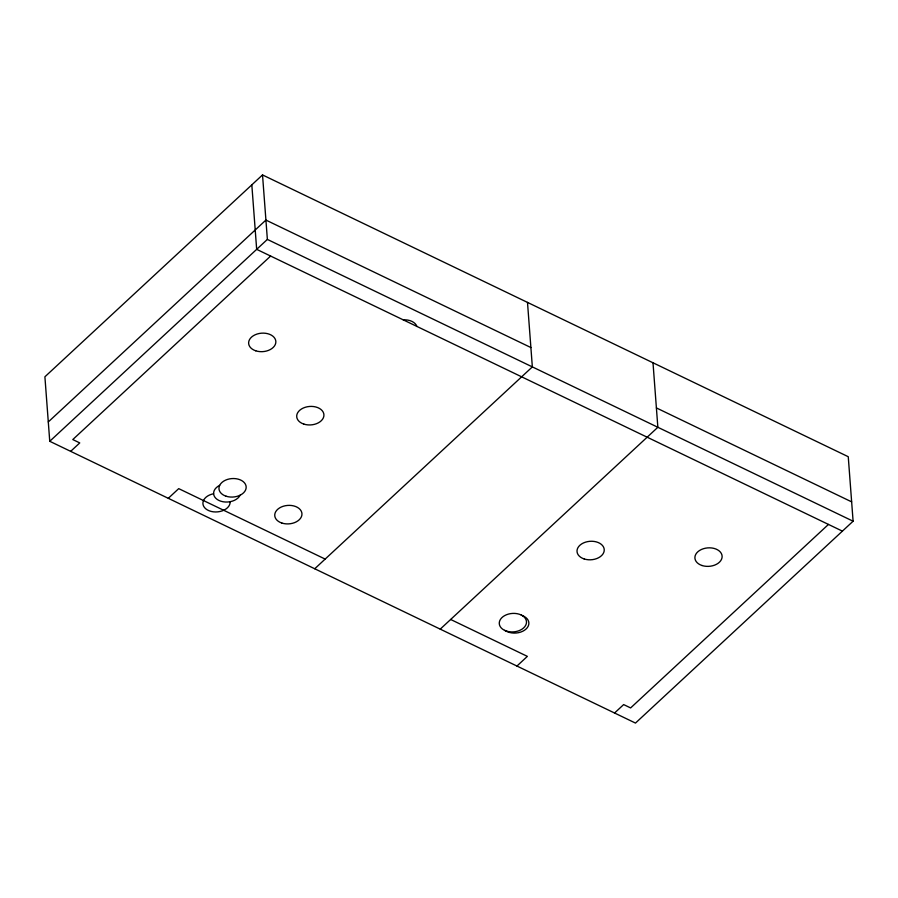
<?xml version="1.0" encoding="UTF-8"?>
<svg xmlns="http://www.w3.org/2000/svg" width="898" height="898" viewBox="0 0 898 898"><rect width="100%" height="100%" fill="white"/><g stroke="black" fill="none" stroke-linecap="round" stroke-linejoin="round"><path stroke-width="1.35" d="M262.519 174.93L44.9 376.79L49.749 441.288L635.481 723.07L853.1 521.21L848.251 456.712L262.519 174.93L267.368 239.418L49.749 441.288M48.29 421.937L265.909 220.077L530.886 347.548M270.624 256.053L72.783 439.56L79.754 442.916L70.673 451.346M168.285 498.311L178.713 488.635L325.155 559.084M314.727 568.76L532.346 366.9L527.496 302.401M440.233 629.139L657.852 427.28L653.003 362.792M516.945 666.047L527.362 656.371L450.661 619.474M614.558 713.012L623.65 704.582L630.62 707.927L828.461 524.421M522.715 615.747L523.545 616.118M505.35 630.688L504.586 630.351M656.404 407.928L851.641 501.859M267.368 239.418L853.1 521.21M842.403 531.133L256.671 249.341L251.822 184.842M521.166 614.973L521.962 615.388M506.977 631.496L506.259 631.126M403.236 319.845A13.638 9.249 -4.3 0 1 416.919 326.434M230.124 501.701A13.638 9.249 -4.3 0 1 217.922 511.849A13.638 9.249 -4.3 0 1 203.071 504.698A13.638 9.249 -4.3 0 1 213.612 493.754M240.125 495.213A13.638 9.249 -4.3 0 1 218.932 500.455A13.638 9.249 -4.3 0 1 219.662 485.369M522.31 615.601A13.638 9.249 -4.3 0 1 526.071 629.015A13.638 9.249 -4.3 0 1 505.832 630.879M702.034 565.516A13.638 9.249 -4.3 0 0 722.127 556.289A13.638 9.249 -4.3 0 0 701.383 549.497A13.638 9.249 -4.3 0 0 702.034 565.516M255.762 350.815A13.638 9.249 -4.3 0 0 275.854 341.599A13.638 9.249 -4.3 0 0 255.111 334.797A13.638 9.249 -4.3 0 0 255.762 350.815M281.871 523.051A13.638 9.249 -4.3 0 0 301.964 513.836A13.638 9.249 -4.3 0 0 281.209 507.044A13.638 9.249 -4.3 0 0 281.871 523.051M226.083 496.212A13.638 9.249 -4.3 0 0 246.175 486.997A13.638 9.249 -4.3 0 0 225.432 480.206A13.638 9.249 -4.3 0 0 226.083 496.212M584.149 558.949A13.638 9.249 -4.3 0 0 604.242 549.733A13.638 9.249 -4.3 0 0 583.498 542.931A13.638 9.249 -4.3 0 0 584.149 558.949M505.742 630.845A13.638 9.249 -4.3 0 0 526.497 622.37A13.638 9.249 -4.3 0 0 506.393 614.782A13.638 9.249 -4.3 0 0 505.742 630.845M303.838 424.092A13.638 9.249 -4.3 0 0 323.931 414.876A13.638 9.249 -4.3 0 0 303.187 408.074A13.638 9.249 -4.3 0 0 303.838 424.092"/></g></svg>
